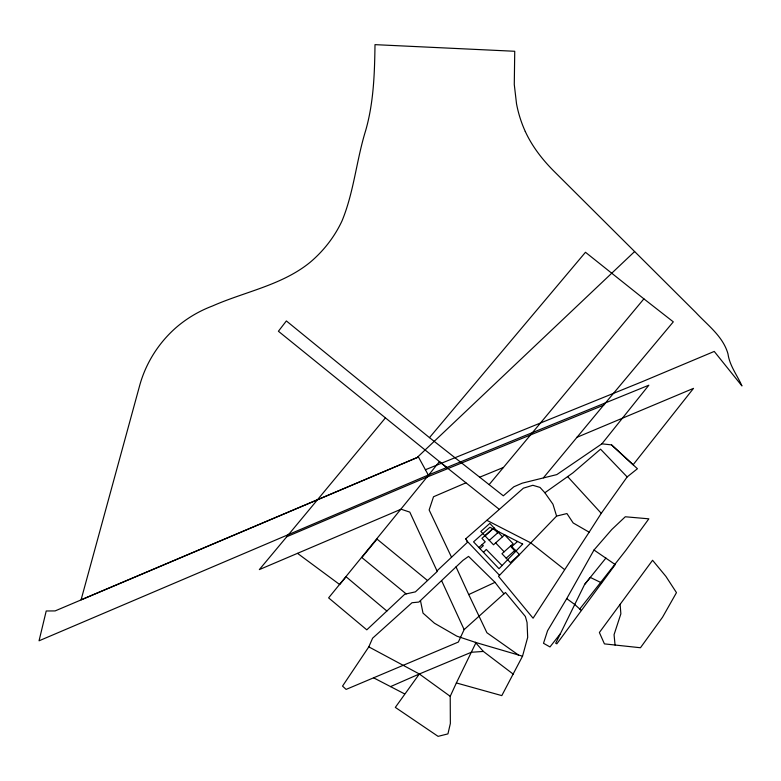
<?xml version="1.0" encoding="UTF-8"?>
<svg xmlns="http://www.w3.org/2000/svg" width="781" height="781" viewBox="0 0 781 781"><rect width="100%" height="100%" fill="white"/><g stroke="black" fill="none" stroke-linecap="round" stroke-linejoin="round"><path stroke-width="1.17" d="M513.224 674.13L483.361 651.432L471.324 652.272L419.348 673.983L395.323 707.391L438.082 736.356L447.943 733.886L450.354 723.499L450.217 696.33L456.368 682.945L501.802 695.617L522.528 656.196L527.683 637.364L527.058 622.496L525.369 616.492L505.453 592.467L464.139 629.603L458.34 642.06L346.12 689.408L342.537 686.099L368.808 646.873L372.605 638.184L411.997 602.737L418.88 602.063L462.908 560.397L468.551 556.394L495.017 582.353L503.901 593.853M456.368 682.945L476.029 642.558L522.528 656.196M605.939 558.024L584.608 584.461L555.691 643.232L556.833 643.827L615.252 564.595L593.999 550.009L566.733 598.637L547.569 630.726L543.508 643.29L549.98 646.941L560.358 633.733M589.157 532.183L533.072 618.21L498.522 576.349L556.589 516.085L566.928 513.556L573.176 522.958L589.157 532.183L601.263 513.332L627.153 476.927L637.423 468.737L611.543 444.887L601.897 443.823L556.824 474.594L522.255 483.156L513.859 486.778L503.315 495.818L429.472 437.633L286.373 320.942L278.407 331.251L448.021 468.532M620.124 604.338L652.574 560.27L665.9 576.388L676.473 592.642L662.532 617.234L640.459 647.742L604.426 643.886L599.378 632.512L620.124 604.338L620.866 613.827L614.061 634.68L615.067 645.057M579.746 609.034L625.796 550.41L648.855 518.828L625.288 516.768L611.796 529.498L593.999 550.009M385.277 418.069L286.812 536.703L427.051 477.064L439.41 461.63L499.313 509.388L523.407 488.174L532.837 485.284L540.003 487.412L544.874 492.752L552.958 504.233L556.589 516.085M601.897 443.823L648.835 385.209L428.876 474.78L39.05 640.801L46.216 610.986L55.119 610.918L418.44 456.992L428.3 475.014M428.876 474.78L328.616 597.875L366.797 629.837L404.783 594.214L415.404 591.861L437.262 571.458L409.8 512.121L401.092 509.212L259.341 569.593L288.814 534.292M584.608 584.461L590.309 577.423L601.634 582.909M543.41 477.816L605.539 402.859M489.16 484.591L643.895 298.859L673.3 321.85L603.576 405.202L427.051 477.064M429.472 437.633L585.477 252.273L643.895 298.859M483.498 552.343L486.28 549.453L502.066 565.551M634.621 251.55L417.835 456.856L418.44 456.992M436.999 570.882L467.546 542.219L465.827 538.734L499.313 509.388M492.723 528.708L481.936 538.353L485.216 541.809L478.88 547.481M485.05 535.903L494.041 527.868M480.003 548.662L483.332 545.685L482.209 544.503M489.277 540.354L498.815 531.841M517.539 541.448L511.233 547.09L515.48 551.571M506.186 558.181L515.177 550.146M544.874 492.752L572.912 472.866L600.56 449.173L627.153 476.927M456.006 566.86L468.727 594.556L495.017 582.353M390.559 686.606L419.348 673.983L450.217 696.33M465.876 482.863L433.514 496.765L429.14 509.973L451.555 557.273M418.079 457.168L81.087 599.818L139.848 384.877C146.096 362.609 158.982 342.449 176.428 327.288A124.199 119.913 18.6 0 1 212.442 306.006C244.941 291.616 282.068 285.231 310.194 262.25C323.588 250.935 334.571 236.838 342 220.935C353.959 192.038 356.4 160.29 365.674 130.525C373.679 102.623 374.607 73.473 374.997 44.644L514.738 51.273L514.279 84.543L516.514 103.717A124.95 120.635 18.6 0 0 525.281 131.472M479.729 477.181L503.433 467.458M576.515 437.487L693.508 388.362L633.118 464.763L611.543 444.887M425.411 469.742L642.236 381.684L714.244 351.43L741.95 385.931C737.293 375.29 729.659 365.889 727.97 353.822C723.04 336.377 707.615 325.228 695.861 312.527L553.905 171.156C542.346 159.558 532.144 146.418 525.281 131.472M486.895 520.341L530.699 542.824L564.39 569.447M373.64 677.84L404.558 693.87M419.348 673.983L368.808 646.873M518.428 654.986L486.914 632.737L468.727 594.556M566.733 598.637L574.718 604.474L581.328 610.459M297.541 553.368L339.686 584.549L346.071 576.749L386.868 611.035M427.539 580.537L377.028 539.095L361.857 557.546L406.179 593.902M502.495 536.772L489.814 523.407L480.823 531.441L493.504 544.806L504.663 534.839L513.117 543.752L501.958 553.719L510.413 562.632L519.404 554.598L510.95 545.685M494.812 529.782L497.702 532.827M495.671 542.873L504.126 551.786M499.518 575.304L466.921 540.95L465.827 538.734M567.66 476.644L601.263 513.332M483.361 651.432L475.336 642.324L476.029 642.558L456.865 636.164L434.431 623.209L423.009 613.105L420.461 600.56M441.616 580.673L464.139 629.603M522.665 544.084L499.03 568.714L473.559 541.868L489.902 527.263L522.665 544.084"/></g></svg>
